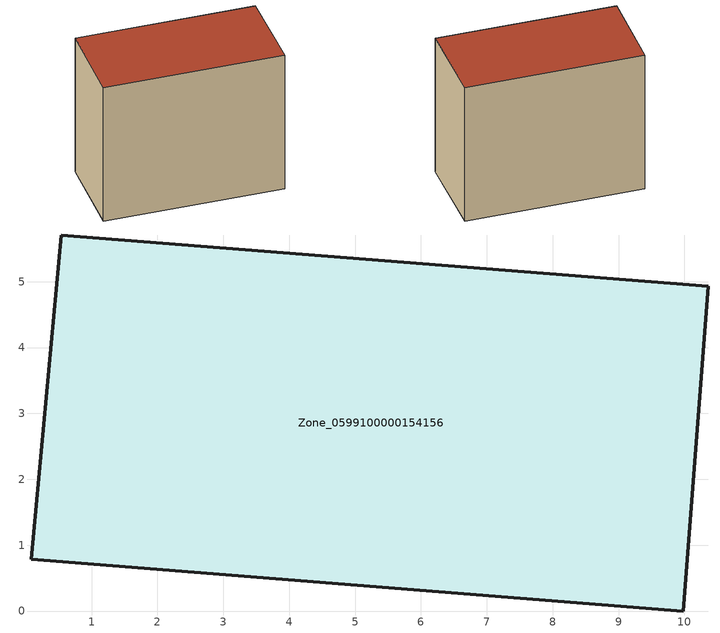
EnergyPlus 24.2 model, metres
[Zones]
Zone_0599100000154156
 floor ground (C_G): 9.98,0 0.09,0.78 0.54,5.71 10.36,4.93 z7.44
 wall outside (C_F): 0.54,5.71 0.09,0.78 9.98,0 10.36,4.93 0.54,5.71 z7.44:15.72
 roof outside (C_R): 0.09,0.78 9.98,0 10.36,4.93 0.54,5.71 z15.72
[BUILDING]
Pand.0599100000154156: North Axis=0; Terrain=City; Loads Convergence Tolerance Value=0.04; Temperature Convergence Tolerance Value=0.4; Solar Distribution=FullExterior; Maximum Number of Warmup Days=25; Minimum Number of Warmup Days=1
[Site:Location]
Rotterdam.The.Hague.AP_ZH_NLD Design_Conditions: Latitude=51.96; Longitude=4.45; Time Zone=1; Elevation=-4.5
[SITE:GROUNDTEMPERATURE:BUILDINGSURFACE]
18, 18, 18, 18, 18, 18, 18, 18, 18, 18, 18, 18
[MATERIAL] Thermal Absorptance=0.9; Solar Absorptance=0.7; Visible Absorptance=0.7
Name | Roughness | Thickness | Conductivity | Density | Specific Heat
G.TI.1946-1964 | MediumSmooth | 0.15 | 1 | 540 | 1210
F.TI.1946-1964 | Rough | 0.3 | 0.857143 | 1920 | 840
R.TI.1946-1964 | MediumRough | 0.2 | 0.277778 | 1500 | 1000
[CONSTRUCTION]
C_G: G.TI.1946-1964
C_F: F.TI.1946-1964
C_R: R.TI.1946-1964
[ZONE]
Zone_0599100000154156: Type=1; Multiplier=1; Ceiling Height=Autocalculate; Volume=Autocalculate; Floor Area=autocalculate; Part of Total Floor Area=Yes
[ZONEINFILTRATION:DESIGNFLOWRATE]
Infil_Zone_0599100000154156: Zone or ZoneList or Space or SpaceList=Zone_0599100000154156; Schedule=AlwaysOn; Design Flow Rate Calculation Method=Flow/Area; Flow Rate per Floor Area=0.003; Constant Term Coefficient=1; Temperature Term Coefficient=0; Velocity Term Coefficient=0; Velocity Squared Term Coefficient=0
[HVACTEMPLATE:ZONE:IDEALLOADSAIRSYSTEM]
Zone_0599100000154156: Maximum Heating Supply Air Temperature=50; Minimum Cooling Supply Air Temperature=13; Maximum Heating Supply Air Humidity Ratio=0.0156; Minimum Cooling Supply Air Humidity Ratio=0.0077; Heating Limit=NoLimit; Cooling Limit=NoLimit; Dehumidification Control Type=ConstantSensibleHeatRatio; Cooling Sensible Heat Ratio=0.7; Dehumidification Setpoint=60; Humidification Control Type=None; Humidification Setpoint=30; Outdoor Air Method=None; Outdoor Air Flow Rate per Person=0.00944; Outdoor Air Flow Rate per Zone Floor Area=0; Outdoor Air Flow Rate per Zone=0; Demand Controlled Ventilation Type=None; Outdoor Air Economizer Type=NoEconomizer; Heat Recovery Type=None; Sensible Heat Recovery Effectiveness=0.7; Latent Heat Recovery Effectiveness=0.65
[ZONECONTROL:THERMOSTAT]
ThermostatControl_Zone_0599100000154156: Zone or ZoneList=Zone_0599100000154156; Control Type Schedule=DualSetpointControlType; Control 1=Thermostat_Zone_0599100000154156; Temperature Difference Between Cutout And Setpoint=0
[THERMOSTATSETPOINT:DUALSETPOINT]
Thermostat_Zone_0599100000154156: Heating Setpoint Temperature Schedule=HeatingSetpoint_Zone_0599100000154156; Cooling Setpoint Temperature Schedule=CoolingSetpoint_Zone_0599100000154156
[SCHEDULE:COMPACT]
HeatingSetpoint_Zone_0599100000154156: Through: 12/31, For: AllDays, Until: 24:00, 21
CoolingSetpoint_Zone_0599100000154156: Through: 12/31, For: AllDays, Until: 24:00, 24
DualSetpointControlType: Through: 12/31, For: AllDays, Until: 24:00, 4
AlwaysOn: Through: 12/31, For: AllDays, Until: 24:00, 1
